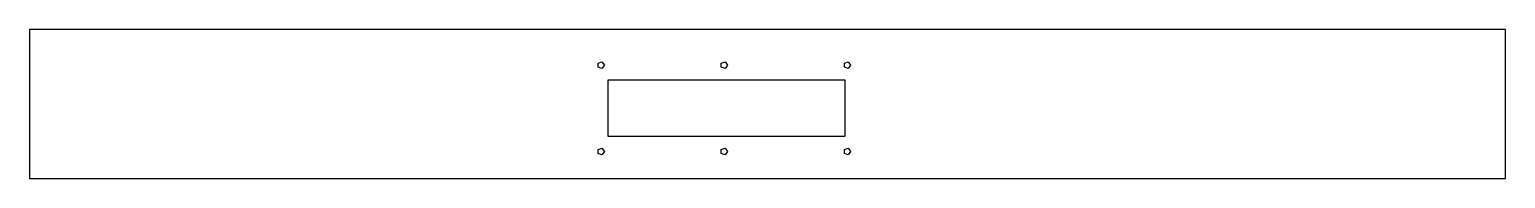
# Model space of a CAD drawing. Header units: metres. Extents: x 0 to 599, y 0 to 60.
import ezdxf

# ---------------------------------------------------------------- set-up
doc = ezdxf.new("R2010")
doc.units = ezdxf.units.M

msp = doc.modelspace()

# ---------------------------------------------------------------- linework, layer by layer
for p, q in [((599.3, 60.5), (0, 60.5)), ((0, 60.5), (0, 0)), ((599.3, 0), (599.3, 60.5)), ((230.867, 46.8229), (232.433, 47.3315)), ((230.867, 45.1771), (230.867, 46.8229)), ((232.433, 44.6685), (230.867, 45.1771)), ((232.433, 47.3315), (233.4, 46)), ((233.4, 46), (232.433, 44.6685)), ((280.867, 46.8229), (282.433, 47.3315)), ((280.867, 45.1771), (280.867, 46.8229)), ((282.433, 44.6685), (280.867, 45.1771)), ((282.433, 47.3315), (283.4, 46)), ((283.4, 46), (282.433, 44.6685)), ((330.867, 46.8229), (332.433, 47.3315)), ((330.867, 45.1771), (330.867, 46.8229)), ((332.433, 44.6685), (330.867, 45.1771)), ((332.433, 47.3315), (333.4, 46)), ((333.4, 46), (332.433, 44.6685)), ((235, 17), (235, 40)), ((235, 40), (331, 40)), ((331, 40), (331, 17)), ((230.867, 11.8229), (232.433, 12.3315)), ((232.433, 12.3315), (233.4, 11)), ((331, 17), (235, 17)), ((280.867, 11.8229), (282.433, 12.3315)), ((282.433, 12.3315), (283.4, 11)), ((330.867, 11.8229), (332.433, 12.3315)), ((332.433, 12.3315), (333.4, 11)), ((230.867, 10.1771), (230.867, 11.8229)), ((232.433, 9.66852), (230.867, 10.1771)), ((233.4, 11), (232.433, 9.66852)), ((280.867, 10.1771), (280.867, 11.8229)), ((282.433, 9.66852), (280.867, 10.1771)), ((283.4, 11), (282.433, 9.66852)), ((330.867, 10.1771), (330.867, 11.8229)), ((332.433, 9.66852), (330.867, 10.1771)), ((333.4, 11), (332.433, 9.66852)), ((0, 0), (599.3, 0))]:
    msp.add_line(p, q)

doc.saveas('drawing.dxf')
